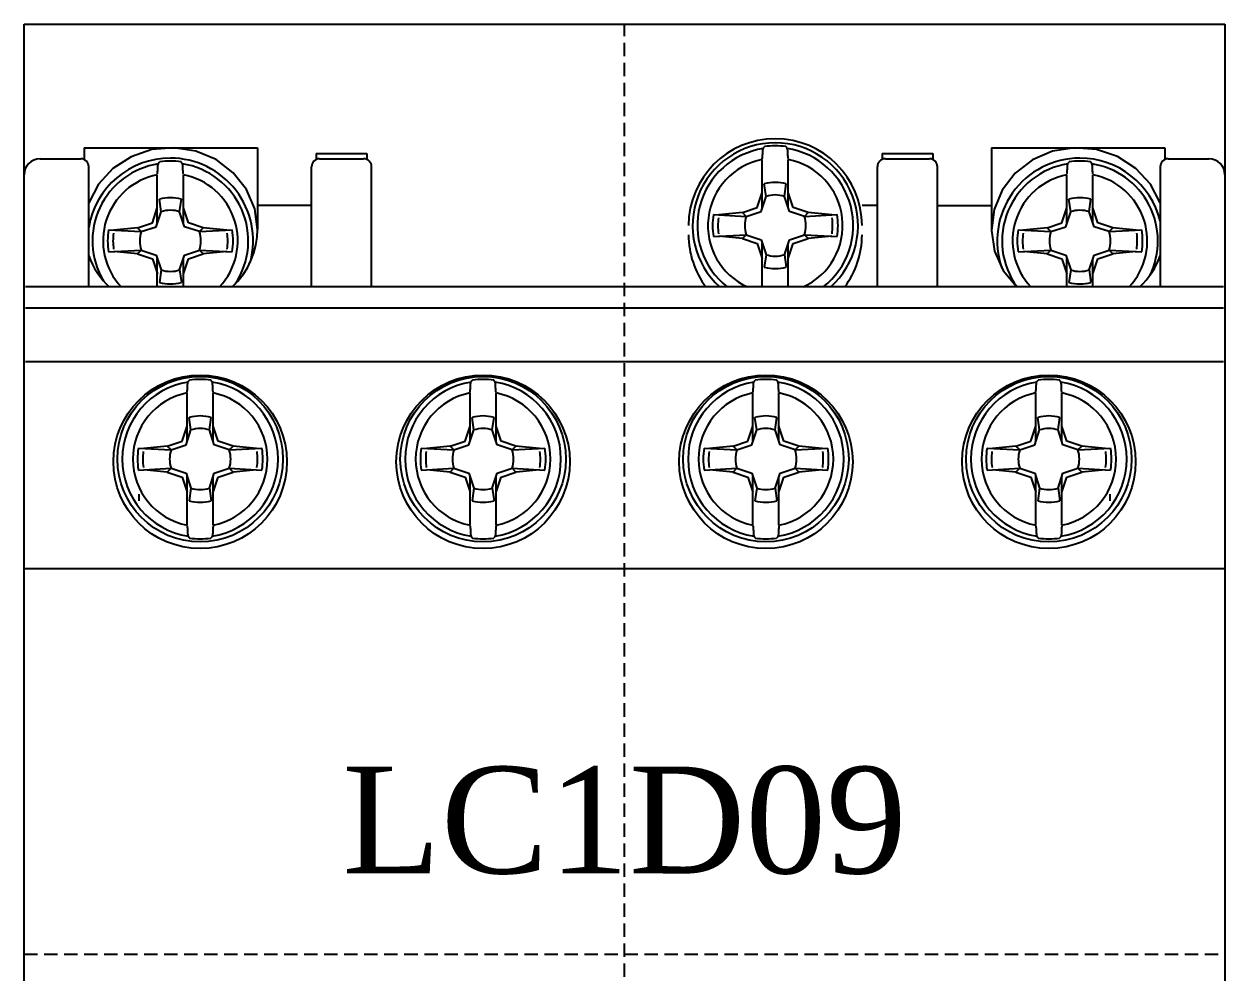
# Model space of a CAD drawing. Extents: x 0 to 45, y 0 to 70.2.
# Drawn here: x 0 to 45, y 34.65 to 70.2 of the extents above; entities that cross this region are included whole.
import ezdxf

# ---------------------------------------------------------------- set-up
doc = ezdxf.new("R2010")
doc.units = 0
doc.linetypes.add('DASHED', pattern=[0.75, 0.5, -0.25])
doc.layers.add('-15N-THT. THIẾT BỊ ĐÓNG MỞ', color=40, linetype='CONTINUOUS')
doc.styles.add('- 04.0', font='times.ttf', dxfattribs={"height": 4})

# ---------------------------------------------------------------- blocks, each defined once
blk = doc.blocks.new('06 - N - SC CTT LC1D09')
at = {"layer": '-15N-THT. THIẾT BỊ ĐÓNG MỞ'}
for p, q in [((0, -35.349945), (0, 34.849945)), ((0, 34.849945), (44.999985, 34.849945)), ((44.999985, 34.849945), (44.999985, -35.349945)), ((2.250031, 30.217224), (8.750031, 30.217224)), ((2.250031, 30.217224), (2.250031, 29.799957)), ((8.750031, 30.217224), (8.750031, 27.157226)), ((36.249995, 30.217224), (42.749985, 30.217224)), ((36.249995, 30.217224), (36.249995, 27.157226)), ((42.749985, 30.217224), (42.749985, 29.799957)), ((0.600006, 29.799957), (2.125, 29.799957)), ((10.950043, 29.999954), (10.950043, 29.799957)), ((10.950043, 29.999954), (12.850037, 29.999954)), ((11.075012, 29.799957), (12.725006, 29.799957)), ((12.850037, 29.999954), (12.850037, 29.799957)), ((27.66096, 27.955398), (27.66096, 29.777145)), ((28.637706, 27.959396), (28.637706, 29.777404)), ((32.15002, 29.999954), (32.15002, 29.799957)), ((32.15002, 29.999954), (34.049998, 29.999954)), ((32.27502, 29.799957), (33.925014, 29.799957)), ((34.049998, 29.999954), (34.049998, 29.799957)), ((42.875, 29.799957), (44.399994, 29.799957)), ((2.424988, 24.999954), (2.424988, 29.499954)), ((10.774994, 24.999954), (10.774994, 29.499954)), ((13.024994, 24.999954), (13.024994, 29.499954)), ((31.975001, 24.999954), (31.975001, 29.499954)), ((34.225001, 24.999954), (34.225001, 29.499954)), ((42.574997, 29.499954), (42.574997, 24.999954)), ((4.994965, 27.382095), (4.994965, 29.203842)), ((5.97171, 27.386093), (5.97171, 29.204101)), ((27.805046, 28.391739), (27.738302, 28.861572)), ((28.495018, 28.391723), (28.561166, 28.861702)), ((39.076569, 27.382095), (39.076569, 29.203842)), ((40.053314, 27.386093), (40.053314, 29.204117)), ((27.474373, 27.970337), (27.661009, 28.535751)), ((27.619705, 27.830253), (27.805036, 28.391723)), ((28.680326, 27.830314), (28.494995, 28.391784)), ((28.823022, 27.973022), (28.637696, 28.534477)), ((4.80838, 27.397033), (4.995016, 27.962455)), ((5.139057, 27.818428), (5.072313, 28.288261)), ((5.829041, 27.81839), (5.895191, 28.288398)), ((6.157085, 27.399742), (5.971758, 27.961197)), ((10.775029, 28.049926), (8.750067, 28.049926)), ((26.916867, 27.786293), (27.474349, 27.970306)), ((29.384514, 27.787643), (28.823048, 27.972976)), ((31.975001, 28.049957), (31.399989, 28.049957)), ((34.225001, 28.049957), (36.249995, 28.049957)), ((38.889959, 27.397026), (39.076595, 27.962448)), ((39.220625, 27.81842), (39.153881, 28.288253)), ((39.910593, 27.81842), (39.976746, 28.288421)), ((40.238628, 27.399704), (40.053299, 27.961174)), ((4.953726, 27.25695), (5.139057, 27.81842)), ((6.014374, 27.257034), (5.829044, 27.818496)), ((25.835923, 27.708984), (27.058244, 27.644928)), ((26.916881, 27.786323), (26.037287, 27.698448)), ((27.058216, 27.644943), (26.91684, 27.786323)), ((27.058239, 27.644928), (27.61969, 27.830246)), ((29.241799, 27.644935), (28.680348, 27.830261)), ((29.24177, 27.644943), (29.384473, 27.787651)), ((29.241834, 27.644958), (30.464155, 27.709015)), ((30.262794, 27.698448), (29.383201, 27.786323)), ((39.035292, 27.25695), (39.220627, 27.818428)), ((40.0959, 27.257003), (39.910568, 27.818466)), ((3.169947, 27.135666), (4.392269, 27.071609)), ((4.250904, 27.21302), (3.371319, 27.125152)), ((4.392267, 27.071663), (4.250891, 27.213035)), ((4.250896, 27.21302), (4.808378, 27.397033)), ((4.392269, 27.071647), (4.95372, 27.256973)), ((6.575807, 27.071647), (6.014355, 27.256973)), ((6.718516, 27.214348), (6.157064, 27.399673)), ((6.575811, 27.071647), (6.718526, 27.214363)), ((6.575837, 27.071632), (7.798159, 27.135688)), ((7.596788, 27.125129), (6.71721, 27.212997)), ((37.251484, 27.135673), (38.473821, 27.071609)), ((38.332458, 27.213005), (37.452865, 27.125137)), ((38.473809, 27.07164), (38.332433, 27.21302)), ((38.332442, 27.212982), (38.889938, 27.397003)), ((38.473814, 27.071617), (39.03528, 27.256942)), ((40.657404, 27.071624), (40.095924, 27.256958)), ((40.800117, 27.214332), (40.238638, 27.399673)), ((40.657373, 27.071655), (40.800077, 27.214355)), ((40.657389, 27.071632), (41.879711, 27.135688)), ((41.678364, 27.125137), (40.798786, 27.213012)), ((25.835926, 26.890899), (27.058248, 26.954963)), ((26.915549, 26.812233), (26.037317, 26.901436)), ((26.915502, 26.81224), (27.058216, 26.954956)), ((26.91552, 26.81224), (27.476972, 26.626922)), ((27.058229, 26.954941), (27.619681, 26.769615)), ((27.476967, 26.62693), (27.662298, 26.06546)), ((27.619668, 26.769623), (27.804994, 26.208175)), ((27.66096, 24.999923), (27.66096, 26.644516)), ((28.495021, 26.208145), (28.680346, 26.7696)), ((28.637706, 24.999923), (28.637706, 26.640518)), ((28.637751, 26.065445), (28.823076, 26.626892)), ((28.680328, 26.769623), (29.24178, 26.954956)), ((28.823038, 26.62693), (29.38449, 26.812256)), ((29.384473, 26.812225), (29.24177, 26.954933)), ((29.241808, 26.954933), (30.464129, 26.890869)), ((30.262773, 26.901481), (29.38454, 26.812271)), ((3.169939, 26.317581), (4.39226, 26.381637)), ((4.249563, 26.238945), (3.37133, 26.328148)), ((4.24954, 26.238945), (4.81102, 26.053604)), ((4.249554, 26.238952), (4.392258, 26.381653)), ((4.392254, 26.381653), (4.953707, 26.196327)), ((4.953714, 26.196342), (5.13904, 25.634887)), ((5.829063, 25.634842), (6.014383, 26.196281)), ((6.014351, 26.196335), (6.575803, 26.381653)), ((6.157061, 26.053634), (6.718513, 26.23896)), ((6.718525, 26.238937), (6.575822, 26.381645)), ((6.575855, 26.381614), (7.798177, 26.317558)), ((7.596807, 26.328186), (6.718575, 26.238983)), ((27.805038, 26.208198), (27.737735, 25.73851)), ((28.495003, 26.20816), (28.56171, 25.738296)), ((37.251481, 26.317581), (38.473818, 26.381637)), ((38.331098, 26.238952), (37.452865, 26.328155)), ((38.331084, 26.238945), (38.473787, 26.381645)), ((38.331096, 26.238945), (38.892548, 26.053619)), ((38.47381, 26.381653), (39.035261, 26.196327)), ((39.035242, 26.196319), (39.220573, 25.634849)), ((39.910624, 25.634857), (40.095947, 26.196304)), ((40.095898, 26.196304), (40.657351, 26.38163)), ((40.238607, 26.053611), (40.800058, 26.238937)), ((40.800077, 26.238937), (40.657364, 26.381645)), ((40.657383, 26.381637), (41.879721, 26.317573)), ((41.678347, 26.328148), (40.800116, 26.238945)), ((4.81102, 26.053634), (4.996346, 25.49218)), ((4.994965, 24.999908), (4.994965, 26.071212)), ((5.97171, 24.999908), (5.97171, 26.067215)), ((5.971773, 25.492134), (6.157099, 26.053581)), ((38.892546, 26.053604), (39.077877, 25.492141)), ((39.076569, 24.999923), (39.076569, 26.071212)), ((40.053314, 24.999923), (40.053314, 26.067215)), ((40.05332, 25.492141), (40.238644, 26.053596)), ((5.139069, 25.634872), (5.071764, 25.165184)), ((5.829027, 25.634857), (5.895729, 25.165016)), ((39.220617, 25.634887), (39.153315, 25.165207)), ((39.910582, 25.634857), (39.977289, 25.164993)), ((44.949966, 24.999923), (0.050018, 24.999923)), ((44.949966, 24.19992), (0.050018, 24.19992)), ((44.949966, 22.19992), (0.050018, 22.19992)), ((6.110968, 19.2054), (6.110968, 21.027143)), ((7.08771, 19.209395), (7.08771, 21.027406)), ((16.710974, 19.2054), (16.710974, 21.027143)), ((17.687716, 19.209395), (17.687716, 21.027406)), ((27.310976, 19.2054), (27.310976, 21.027143)), ((28.287718, 19.209395), (28.287718, 21.027406)), ((37.910966, 19.2054), (37.910966, 21.027143)), ((38.887708, 19.209395), (38.887708, 21.027406)), ((6.255001, 19.641745), (6.188255, 20.111585)), ((6.944998, 19.641741), (7.01115, 20.111745)), ((16.855007, 19.641745), (16.788261, 20.111585)), ((17.545004, 19.641741), (17.611156, 20.111745)), ((27.455009, 19.641745), (27.388263, 20.111585)), ((28.145006, 19.641741), (28.211158, 20.111745)), ((38.054999, 19.641745), (37.988253, 20.111585)), ((38.744996, 19.641741), (38.811148, 20.111745)), ((5.924326, 19.220353), (6.110963, 19.785777)), ((6.069668, 19.080282), (6.254997, 19.641744)), ((7.130326, 19.08029), (6.944997, 19.641749)), ((7.273033, 19.222996), (7.087705, 19.784455)), ((16.524332, 19.220353), (16.710969, 19.785777)), ((16.669674, 19.080282), (16.855003, 19.641744)), ((17.730332, 19.08029), (17.545003, 19.641749)), ((17.873039, 19.222996), (17.687711, 19.784455)), ((27.124334, 19.220353), (27.310971, 19.785777)), ((27.269676, 19.080282), (27.455005, 19.641744)), ((28.330334, 19.08029), (28.145005, 19.641749)), ((28.473041, 19.222996), (28.287713, 19.784455)), ((37.724324, 19.220353), (37.910961, 19.785777)), ((37.869666, 19.080282), (38.054995, 19.641744)), ((38.930324, 19.08029), (38.744995, 19.641749)), ((39.073031, 19.222996), (38.887703, 19.784455)), ((4.285885, 18.959018), (5.508218, 18.894958)), ((5.366839, 19.036336), (4.487256, 18.948464)), ((5.366837, 19.036333), (5.924327, 19.220351)), ((5.508211, 18.89496), (5.366838, 19.036332)), ((5.50821, 18.894963), (6.069669, 19.08029)), ((7.691787, 18.894957), (7.130329, 19.080286)), ((7.834495, 19.037663), (7.273036, 19.222991)), ((7.691787, 18.894956), (7.834493, 19.037663)), ((7.691793, 18.89496), (8.914127, 18.95902)), ((8.712755, 18.948466), (7.833173, 19.036337)), ((14.885891, 18.959018), (16.108224, 18.894958)), ((15.966845, 19.036336), (15.087262, 18.948464)), ((15.966843, 19.036333), (16.524333, 19.220351)), ((16.108217, 18.89496), (15.966844, 19.036332)), ((16.108216, 18.894963), (16.669675, 19.08029)), ((18.291793, 18.894957), (17.730335, 19.080286)), ((18.434501, 19.037663), (17.873042, 19.222991)), ((18.291793, 18.894956), (18.434499, 19.037663)), ((18.291799, 18.89496), (19.514133, 18.95902)), ((19.312761, 18.948466), (18.433179, 19.036337)), ((25.485893, 18.959018), (26.708226, 18.894958)), ((26.566847, 19.036336), (25.687264, 18.948464)), ((26.566845, 19.036333), (27.124335, 19.220351)), ((26.708219, 18.89496), (26.566846, 19.036332)), ((26.708218, 18.894963), (27.269677, 19.08029)), ((28.891795, 18.894957), (28.330337, 19.080286)), ((29.034503, 19.037663), (28.473044, 19.222991)), ((28.891795, 18.894956), (29.034501, 19.037663)), ((28.891801, 18.89496), (30.114135, 18.95902)), ((29.912763, 18.948466), (29.033181, 19.036337)), ((36.085883, 18.959018), (37.308216, 18.894958)), ((37.166837, 19.036336), (36.287254, 18.948464)), ((37.166835, 19.036333), (37.724325, 19.220351)), ((37.308209, 18.89496), (37.166836, 19.036332)), ((37.308208, 18.894963), (37.869667, 19.08029)), ((39.491785, 18.894957), (38.930327, 19.080286)), ((39.634493, 19.037663), (39.073034, 19.222991)), ((39.491785, 18.894956), (39.634491, 19.037663)), ((39.491791, 18.89496), (40.714125, 18.95902)), ((40.512753, 18.948466), (39.633171, 19.036337)), ((4.285884, 18.140906), (5.508218, 18.204966)), ((5.365499, 18.062253), (4.487265, 18.151458)), ((5.365498, 18.062247), (5.926961, 17.876917)), ((5.365501, 18.062249), (5.50821, 18.204957)), ((5.508208, 18.204954), (6.069667, 18.019625)), ((6.069669, 18.019629), (6.254995, 17.458177)), ((6.945, 17.458173), (7.130325, 18.019624)), ((7.130328, 18.019629), (7.691789, 18.204958)), ((7.273033, 17.876931), (7.834493, 18.062261)), ((7.834494, 18.062249), (7.691785, 18.204958)), ((7.691792, 18.204969), (8.914126, 18.140909)), ((8.712747, 18.151459), (7.834513, 18.062255)), ((14.88589, 18.140906), (16.108224, 18.204966)), ((15.965505, 18.062253), (15.087271, 18.151458)), ((15.965504, 18.062247), (16.526967, 17.876917)), ((15.965507, 18.062249), (16.108216, 18.204957)), ((16.108214, 18.204954), (16.669673, 18.019625)), ((16.669675, 18.019629), (16.855001, 17.458177)), ((17.545006, 17.458173), (17.730331, 18.019624)), ((17.730334, 18.019629), (18.291795, 18.204958)), ((17.873039, 17.876931), (18.434499, 18.062261)), ((18.4345, 18.062249), (18.291791, 18.204958)), ((18.291798, 18.204969), (19.514132, 18.140909)), ((19.312753, 18.151459), (18.434519, 18.062255)), ((25.485892, 18.140906), (26.708226, 18.204966)), ((26.565507, 18.062253), (25.687273, 18.151458)), ((26.565506, 18.062247), (27.126969, 17.876917)), ((26.565509, 18.062249), (26.708218, 18.204957)), ((26.708216, 18.204954), (27.269675, 18.019625)), ((27.269677, 18.019629), (27.455003, 17.458177)), ((28.145008, 17.458173), (28.330333, 18.019624)), ((28.330336, 18.019629), (28.891797, 18.204958)), ((28.473041, 17.876931), (29.034501, 18.062261)), ((29.034502, 18.062249), (28.891793, 18.204958)), ((28.8918, 18.204969), (30.114134, 18.140909)), ((29.912755, 18.151459), (29.034521, 18.062255)), ((36.085882, 18.140906), (37.308216, 18.204966)), ((37.165497, 18.062253), (36.287263, 18.151458)), ((37.165496, 18.062247), (37.726959, 17.876917)), ((37.165499, 18.062249), (37.308208, 18.204957)), ((37.308206, 18.204954), (37.869665, 18.019625)), ((37.869667, 18.019629), (38.054993, 17.458177)), ((38.744998, 17.458173), (38.930323, 18.019624)), ((38.930326, 18.019629), (39.491787, 18.204958)), ((39.073031, 17.876931), (39.634491, 18.062261)), ((39.634492, 18.062249), (39.491783, 18.204958)), ((39.49179, 18.204969), (40.714124, 18.140909)), ((40.512745, 18.151459), (39.634511, 18.062255)), ((5.926962, 17.876921), (6.112289, 17.315464)), ((6.110968, 16.072769), (6.110968, 17.894516)), ((7.08771, 16.072509), (7.08771, 17.890518)), ((7.08771, 17.31546), (7.273035, 17.876914)), ((16.526968, 17.876921), (16.712295, 17.315464)), ((16.710974, 16.072769), (16.710974, 17.894516)), ((17.687716, 16.072509), (17.687716, 17.890518)), ((17.687716, 17.31546), (17.873041, 17.876914)), ((27.12697, 17.876921), (27.312297, 17.315464)), ((27.310976, 16.072769), (27.310976, 17.894516)), ((28.287718, 16.072509), (28.287718, 17.890518)), ((28.287718, 17.31546), (28.473043, 17.876914)), ((37.72696, 17.876921), (37.912287, 17.315464)), ((37.910966, 16.072769), (37.910966, 17.894516)), ((38.887708, 16.072509), (38.887708, 17.890518)), ((38.887708, 17.31546), (39.073033, 17.876914)), ((4.300018, 17.232666), (4.300018, 16.987106)), ((6.255001, 17.458181), (6.187697, 16.988491)), ((6.944999, 17.45818), (7.011703, 16.988328)), ((16.855007, 17.458181), (16.787703, 16.988491)), ((17.545005, 17.45818), (17.611709, 16.988328)), ((27.455009, 17.458181), (27.387705, 16.988491)), ((28.145007, 17.45818), (28.211711, 16.988328)), ((38.054999, 17.458181), (37.987695, 16.988491)), ((38.744997, 17.45818), (38.811701, 16.988328)), ((40.699982, 16.987106), (40.699982, 17.232666)), ((0, 14.449951), (44.999985, 14.449951))]:
    blk.add_line(p, q, dxfattribs=at)
at = {"layer": '-15N-THT. THIẾT BỊ ĐÓNG MỞ', "color": 6, "linetype": 'DASHED'}
for p, q in [((22.499992, -35.349945), (22.499992, 34.849945)), ((0, 0), (44.999985, 0))]:
    blk.add_line(p, q, dxfattribs=at)
at = {"layer": '-15N-THT. THIẾT BỊ ĐÓNG MỞ'}
for points in [[(8.750031, 27.157226), (8.644416, 27.930975), (8.334435, 28.654435), (7.840236, 29.280586), (7.193938, 29.768731), (6.437546, 30.087145), (5.620222, 30.215132), (4.795086, 30.144375), (4.015767, 29.879471), (3.332916, 29.437638), (2.790914, 28.847593), (2.424988, 28.147684)], [(27.663225, 29.805434), (27.665905, 29.833614), (27.668818, 29.861745), (27.671768, 29.889888), (27.67456, 29.918105), (27.676996, 29.946455), (27.678881, 29.974999), (27.680018, 30.003799), (27.680343, 30.027091), (27.680469, 30.050458), (27.680807, 30.073772), (27.681766, 30.096905), (27.683756, 30.11973), (27.687186, 30.142119), (27.692467, 30.163942), (27.700007, 30.185074), (27.704641, 30.195153), (27.709857, 30.205024), (27.715595, 30.214677), (27.721795, 30.224102), (27.728397, 30.233287), (27.735341, 30.242224), (27.742565, 30.250901), (27.75001, 30.259308)], [(28.635719, 29.805663), (28.633267, 29.833813), (28.63056, 29.861914), (28.627793, 29.890027), (28.62516, 29.918212), (28.622855, 29.946529), (28.621072, 29.975038), (28.620006, 30.003799), (28.619714, 30.027093), (28.619604, 30.050461), (28.619268, 30.073775), (28.6183, 30.096908), (28.616296, 30.119732), (28.612849, 30.14212), (28.607552, 30.163943), (28.600001, 30.185074), (28.595366, 30.195153), (28.590151, 30.205024), (28.584415, 30.214677), (28.578218, 30.224102), (28.571619, 30.233287), (28.56468, 30.242224), (28.557458, 30.250901), (28.550014, 30.259308)], [(42.574997, 28.147767), (42.207061, 28.850488), (41.661663, 29.442208), (40.974557, 29.884136), (40.190785, 30.147303), (39.361729, 30.214456), (38.541736, 30.081193), (37.784561, 29.756251), (37.139839, 29.26093), (36.649837, 28.627702), (36.346675, 27.898077), (36.250227, 27.119886), (36.366816, 26.344143), (36.688799, 25.621701), (37.195068, 24.99992)], [(4.997215, 29.232131), (4.999894, 29.260311), (5.002807, 29.288442), (5.005758, 29.316585), (5.008549, 29.344801), (5.010985, 29.373151), (5.01287, 29.401696), (5.014008, 29.430496), (5.014332, 29.453788), (5.014458, 29.477155), (5.014796, 29.500469), (5.015755, 29.523602), (5.017745, 29.546427), (5.021176, 29.568815), (5.026456, 29.590639), (5.033997, 29.61177), (5.03863, 29.621849), (5.043846, 29.631721), (5.049585, 29.641374), (5.055785, 29.650799), (5.062387, 29.659984), (5.06933, 29.668921), (5.076555, 29.677598), (5.084, 29.686004)], [(5.969708, 29.23236), (5.967256, 29.260509), (5.96455, 29.288611), (5.961783, 29.316724), (5.95915, 29.344908), (5.956845, 29.373225), (5.955061, 29.401734), (5.953995, 29.430496), (5.953704, 29.45379), (5.953593, 29.477158), (5.953258, 29.500472), (5.95229, 29.523605), (5.950286, 29.546429), (5.946838, 29.568816), (5.941542, 29.590639), (5.93399, 29.61177), (5.929355, 29.621849), (5.92414, 29.631721), (5.918404, 29.641374), (5.912207, 29.650799), (5.905608, 29.659984), (5.898668, 29.668921), (5.891447, 29.677598), (5.884003, 29.686004)], [(39.078819, 29.232131), (39.081498, 29.260311), (39.084411, 29.288442), (39.087362, 29.316585), (39.090153, 29.344801), (39.092589, 29.373151), (39.094474, 29.401696), (39.095612, 29.430496), (39.095937, 29.453788), (39.096065, 29.477155), (39.096405, 29.500469), (39.097367, 29.523602), (39.09936, 29.546427), (39.102792, 29.568815), (39.108075, 29.590639), (39.115616, 29.61177), (39.120249, 29.621849), (39.125463, 29.631721), (39.131199, 29.641374), (39.137397, 29.650799), (39.143996, 29.659984), (39.150937, 29.668921), (39.158159, 29.677598), (39.165604, 29.686004)], [(40.051312, 29.23236), (40.04886, 29.260509), (40.046154, 29.288611), (40.043387, 29.316724), (40.040754, 29.344908), (40.038449, 29.373225), (40.036665, 29.401734), (40.035599, 29.430496), (40.035309, 29.45379), (40.0352, 29.477158), (40.034866, 29.500472), (40.033902, 29.523605), (40.0319, 29.546429), (40.028455, 29.568816), (40.02316, 29.590639), (40.01561, 29.61177), (40.010974, 29.621849), (40.005757, 29.631721), (40.000018, 29.641374), (39.993818, 29.650799), (39.987217, 29.659984), (39.980275, 29.668921), (39.973051, 29.677598), (39.965607, 29.686004)], [(7.804945, 24.999918), (8.017666, 25.222139), (8.206323, 25.462855), (8.369114, 25.719766), (8.504483, 25.990416), (8.611136, 26.272218), (8.688053, 26.562479), (8.734499, 26.858424), (8.750031, 27.157225)], [(2.424988, 26.166769), (2.489423, 26.004566), (2.563501, 25.846054), (2.646984, 25.691743), (2.739605, 25.542125), (2.841067, 25.39768), (2.951045, 25.25887), (3.069188, 25.126141), (3.195117, 24.999917)], [(41.804899, 24.999918), (41.93082, 25.126134), (42.048956, 25.258854), (42.158929, 25.397653), (42.260386, 25.542088), (42.353004, 25.691695), (42.436485, 25.845995), (42.510561, 26.004494), (42.574997, 26.166685)], [(6.113218, 21.05543), (6.115897, 21.083609), (6.118809, 21.11174), (6.121758, 21.139884), (6.124549, 21.168101), (6.126985, 21.196451), (6.128869, 21.224997), (6.130006, 21.253797), (6.130331, 21.277089), (6.130458, 21.300456), (6.130798, 21.32377), (6.131759, 21.346904), (6.133751, 21.369729), (6.137183, 21.392117), (6.142465, 21.413941), (6.150006, 21.435072), (6.154639, 21.44515), (6.159855, 21.455021), (6.165593, 21.464674), (6.171792, 21.474098), (6.178394, 21.483283), (6.185337, 21.492219), (6.192561, 21.500896), (6.200006, 21.509304)], [(7.085708, 21.055665), (7.083258, 21.083815), (7.080553, 21.111916), (7.077788, 21.140029), (7.075157, 21.168213), (7.072854, 21.196529), (7.071072, 21.225037), (7.070006, 21.253797), (7.069715, 21.277092), (7.069605, 21.30046), (7.069269, 21.323775), (7.068303, 21.346908), (7.066299, 21.369732), (7.062853, 21.392119), (7.057557, 21.413942), (7.050006, 21.435072), (7.04537, 21.44515), (7.040153, 21.455021), (7.034415, 21.464673), (7.028216, 21.474098), (7.021616, 21.483283), (7.014674, 21.492219), (7.007451, 21.500896), (7.000006, 21.509304)], [(16.713224, 21.05543), (16.715903, 21.083609), (16.718815, 21.11174), (16.721764, 21.139884), (16.724555, 21.168101), (16.726991, 21.196451), (16.728875, 21.224997), (16.730012, 21.253797), (16.730337, 21.277089), (16.730464, 21.300456), (16.730804, 21.32377), (16.731765, 21.346904), (16.733757, 21.369729), (16.737189, 21.392117), (16.742471, 21.413941), (16.750012, 21.435072), (16.754645, 21.44515), (16.759861, 21.455021), (16.765599, 21.464674), (16.771798, 21.474098), (16.7784, 21.483283), (16.785343, 21.492219), (16.792567, 21.500896), (16.800012, 21.509304)], [(17.685714, 21.055665), (17.683264, 21.083815), (17.680559, 21.111916), (17.677794, 21.140029), (17.675163, 21.168213), (17.67286, 21.196529), (17.671078, 21.225037), (17.670012, 21.253797), (17.669721, 21.277092), (17.669611, 21.30046), (17.669275, 21.323775), (17.668309, 21.346908), (17.666305, 21.369732), (17.662859, 21.392119), (17.657563, 21.413942), (17.650012, 21.435072), (17.645376, 21.44515), (17.640159, 21.455021), (17.634421, 21.464673), (17.628222, 21.474098), (17.621622, 21.483283), (17.61468, 21.492219), (17.607457, 21.500896), (17.600012, 21.509304)], [(27.313226, 21.05543), (27.315905, 21.083609), (27.318817, 21.11174), (27.321766, 21.139884), (27.324557, 21.168101), (27.326993, 21.196451), (27.328877, 21.224997), (27.330014, 21.253797), (27.330339, 21.277089), (27.330466, 21.300456), (27.330806, 21.32377), (27.331767, 21.346904), (27.333759, 21.369729), (27.337191, 21.392117), (27.342473, 21.413941), (27.350014, 21.435072), (27.354647, 21.44515), (27.359863, 21.455021), (27.365601, 21.464674), (27.3718, 21.474098), (27.378402, 21.483283), (27.385345, 21.492219), (27.392569, 21.500896), (27.400014, 21.509304)], [(28.285716, 21.055665), (28.283266, 21.083815), (28.280561, 21.111916), (28.277796, 21.140029), (28.275165, 21.168213), (28.272862, 21.196529), (28.27108, 21.225037), (28.270014, 21.253797), (28.269723, 21.277092), (28.269613, 21.30046), (28.269277, 21.323775), (28.268311, 21.346908), (28.266307, 21.369732), (28.262861, 21.392119), (28.257565, 21.413942), (28.250014, 21.435072), (28.245378, 21.44515), (28.240161, 21.455021), (28.234423, 21.464673), (28.228224, 21.474098), (28.221624, 21.483283), (28.214682, 21.492219), (28.207459, 21.500896), (28.200014, 21.509304)], [(37.913216, 21.05543), (37.915895, 21.083609), (37.918807, 21.11174), (37.921756, 21.139884), (37.924547, 21.168101), (37.926983, 21.196451), (37.928867, 21.224997), (37.930004, 21.253797), (37.930329, 21.277089), (37.930456, 21.300456), (37.930796, 21.32377), (37.931757, 21.346904), (37.933749, 21.369729), (37.937181, 21.392117), (37.942463, 21.413941), (37.950004, 21.435072), (37.954637, 21.44515), (37.959853, 21.455021), (37.965591, 21.464674), (37.97179, 21.474098), (37.978392, 21.483283), (37.985335, 21.492219), (37.992559, 21.500896), (38.000004, 21.509304)], [(38.885706, 21.055665), (38.883256, 21.083815), (38.880551, 21.111916), (38.877786, 21.140029), (38.875155, 21.168213), (38.872852, 21.196529), (38.87107, 21.225037), (38.870004, 21.253797), (38.869713, 21.277092), (38.869603, 21.30046), (38.869267, 21.323775), (38.868301, 21.346908), (38.866297, 21.369732), (38.862851, 21.392119), (38.857555, 21.413942), (38.850004, 21.435072), (38.845368, 21.44515), (38.840151, 21.455021), (38.834413, 21.464673), (38.828214, 21.474098), (38.821614, 21.483283), (38.814672, 21.492219), (38.807449, 21.500896), (38.800004, 21.509304)], [(6.113218, 16.04448), (6.115897, 16.016301), (6.118809, 15.98817), (6.121758, 15.960027), (6.124549, 15.931811), (6.126985, 15.90346), (6.128869, 15.874915), (6.130006, 15.846115), (6.130331, 15.822823), (6.130458, 15.799456), (6.130798, 15.776142), (6.131759, 15.753008), (6.133751, 15.730183), (6.137183, 15.707795), (6.142465, 15.685971), (6.150006, 15.66484), (6.154639, 15.654762), (6.159855, 15.644891), (6.165593, 15.635238), (6.171792, 15.625813), (6.178394, 15.616628), (6.185337, 15.607691), (6.192561, 15.599014), (6.200006, 15.590606)], [(7.085708, 16.04425), (7.083258, 16.0161), (7.080553, 15.987998), (7.077788, 15.959885), (7.075157, 15.9317), (7.072854, 15.903384), (7.071072, 15.874875), (7.070006, 15.846115), (7.069715, 15.82282), (7.069605, 15.799452), (7.069269, 15.776137), (7.068303, 15.753004), (7.066299, 15.73018), (7.062853, 15.707793), (7.057557, 15.685971), (7.050006, 15.66484), (7.04537, 15.654762), (7.040153, 15.644891), (7.034415, 15.635238), (7.028216, 15.625814), (7.021616, 15.616628), (7.014674, 15.607691), (7.007451, 15.599014), (7.000006, 15.590606)], [(16.713224, 16.04448), (16.715903, 16.016301), (16.718815, 15.98817), (16.721764, 15.960027), (16.724555, 15.931811), (16.726991, 15.90346), (16.728875, 15.874915), (16.730012, 15.846115), (16.730337, 15.822823), (16.730464, 15.799456), (16.730804, 15.776142), (16.731765, 15.753008), (16.733757, 15.730183), (16.737189, 15.707795), (16.742471, 15.685971), (16.750012, 15.66484), (16.754645, 15.654762), (16.759861, 15.644891), (16.765599, 15.635238), (16.771798, 15.625813), (16.7784, 15.616628), (16.785343, 15.607691), (16.792567, 15.599014), (16.800012, 15.590606)], [(17.685714, 16.04425), (17.683264, 16.0161), (17.680559, 15.987998), (17.677794, 15.959885), (17.675163, 15.9317), (17.67286, 15.903384), (17.671078, 15.874875), (17.670012, 15.846115), (17.669721, 15.82282), (17.669611, 15.799452), (17.669275, 15.776137), (17.668309, 15.753004), (17.666305, 15.73018), (17.662859, 15.707793), (17.657563, 15.685971), (17.650012, 15.66484), (17.645376, 15.654762), (17.640159, 15.644891), (17.634421, 15.635238), (17.628222, 15.625814), (17.621622, 15.616628), (17.61468, 15.607691), (17.607457, 15.599014), (17.600012, 15.590606)], [(27.313226, 16.04448), (27.315905, 16.016301), (27.318817, 15.98817), (27.321766, 15.960027), (27.324557, 15.931811), (27.326993, 15.90346), (27.328877, 15.874915), (27.330014, 15.846115), (27.330339, 15.822823), (27.330466, 15.799456), (27.330806, 15.776142), (27.331767, 15.753008), (27.333759, 15.730183), (27.337191, 15.707795), (27.342473, 15.685971), (27.350014, 15.66484), (27.354647, 15.654762), (27.359863, 15.644891), (27.365601, 15.635238), (27.3718, 15.625813), (27.378402, 15.616628), (27.385345, 15.607691), (27.392569, 15.599014), (27.400014, 15.590606)], [(28.285716, 16.04425), (28.283266, 16.0161), (28.280561, 15.987998), (28.277796, 15.959885), (28.275165, 15.9317), (28.272862, 15.903384), (28.27108, 15.874875), (28.270014, 15.846115), (28.269723, 15.82282), (28.269613, 15.799452), (28.269277, 15.776137), (28.268311, 15.753004), (28.266307, 15.73018), (28.262861, 15.707793), (28.257565, 15.685971), (28.250014, 15.66484), (28.245378, 15.654762), (28.240161, 15.644891), (28.234423, 15.635238), (28.228224, 15.625814), (28.221624, 15.616628), (28.214682, 15.607691), (28.207459, 15.599014), (28.200014, 15.590606)], [(37.913216, 16.04448), (37.915895, 16.016301), (37.918807, 15.98817), (37.921756, 15.960027), (37.924547, 15.931811), (37.926983, 15.90346), (37.928867, 15.874915), (37.930004, 15.846115), (37.930329, 15.822823), (37.930456, 15.799456), (37.930796, 15.776142), (37.931757, 15.753008), (37.933749, 15.730183), (37.937181, 15.707795), (37.942463, 15.685971), (37.950004, 15.66484), (37.954637, 15.654762), (37.959853, 15.644891), (37.965591, 15.635238), (37.97179, 15.625813), (37.978392, 15.616628), (37.985335, 15.607691), (37.992559, 15.599014), (38.000004, 15.590606)], [(38.885706, 16.04425), (38.883256, 16.0161), (38.880551, 15.987998), (38.877786, 15.959885), (38.875155, 15.9317), (38.872852, 15.903384), (38.87107, 15.874875), (38.870004, 15.846115), (38.869713, 15.82282), (38.869603, 15.799452), (38.869267, 15.776137), (38.868301, 15.753004), (38.866297, 15.73018), (38.862851, 15.707793), (38.857555, 15.685971), (38.850004, 15.66484), (38.845368, 15.654762), (38.840151, 15.644891), (38.834413, 15.635238), (38.828214, 15.625814), (38.821614, 15.616628), (38.814672, 15.607691), (38.807449, 15.599014), (38.800004, 15.590606)]]:
    blk.add_lwpolyline(points, dxfattribs=at)
for centre, radius in [((6.600006, 18.449936), 3.249997), ((6.600006, 18.549957), 3.099996), ((17.199997, 18.449936), 3.249997), ((17.200012, 18.549957), 3.099996), ((27.799998, 18.449936), 3.249997), ((27.800014, 18.549957), 3.099996), ((38.399989, 18.449936), 3.249997), ((38.400004, 18.549957), 3.099996)]:
    blk.add_circle(centre, radius, dxfattribs=at)
for centre, radius, start, end in [((28.149989, 27.299957), 3.249997, 0.000036, 179.999964), ((28.15002, 27.299957), 3.099994, 89.999982, 227.897676), ((28.15002, 27.299957), 2.919997, 98.865076, 231.969671), ((28.15002, 27.299957), 2.986259, 82.30225, 97.697714), ((28.15002, 27.299957), 3.099994, 312.102298, 89.999937), ((28.15002, 27.299957), 2.919997, 308.03033, 81.134844), ((0.600006, 29.199951), 0.599999, 89.999982, 179.999964), ((2.125, 29.499954), 0.3, 0, 89.999982), ((5.483994, 26.726654), 3.099994, 89.999982, 170.671729), ((5.483994, 26.726654), 2.986259, 82.30225, 97.697714), ((5.483994, 26.726654), 3.099994, 345.365619, 89.999937), ((11.075012, 29.499954), 0.3, 89.999982, 179.999964), ((12.725006, 29.499954), 0.3, 0, 89.999982), ((28.15002, 27.299957), 2.524997, 101.167505, 245.630979), ((28.15002, 27.299957), 2.524997, 294.36905, 78.863287), ((32.27502, 29.499954), 0.3, 89.999982, 179.999964), ((33.925014, 29.499954), 0.3, 0, 89.999982), ((39.565613, 26.726654), 3.099994, 89.999982, 199.198588), ((39.565613, 26.726654), 2.986259, 82.30225, 97.697714), ((39.565613, 26.726654), 3.099994, 13.886703, 89.999927), ((42.875, 29.499954), 0.3, 89.999982, 179.999964), ((44.399994, 29.199951), 0.599999, 0, 89.999982), ((5.483994, 26.726654), 2.919997, 98.865076, 210.929519), ((5.483994, 26.726654), 2.919997, 326.387775, 81.134844), ((39.565613, 26.726654), 2.919997, 98.865076, 216.252696), ((39.565613, 26.726654), 2.919997, 333.558271, 81.134844), ((5.483994, 26.726654), 2.524997, 101.167505, 223.145668), ((5.483994, 26.726654), 2.524997, 316.854306, 78.863287), ((28.15002, 27.299957), 1.614997, 75.251363, 104.77084), ((39.565613, 26.726654), 2.524997, 101.167505, 223.145668), ((39.565613, 26.726654), 2.524997, 316.854306, 78.863287), ((28.15002, 27.299957), 1.144999, 72.463717, 107.536301), ((5.483994, 26.726654), 1.614997, 75.251363, 104.77084), ((39.565613, 26.726654), 1.614997, 75.251363, 104.77084), ((5.483994, 26.726654), 1.144999, 72.463717, 107.536301), ((28.15002, 27.299957), 2.349997, 169.975487, 190.024332), ((28.15002, 27.299957), 2.149997, 172.274802, 188.257936), ((28.15002, 27.299957), 1.144999, 162.463645, 197.536229), ((28.15002, 27.299957), 1.144999, 342.463745, 17.536329), ((28.15002, 27.299957), 2.149997, 351.742065, 7.7252), ((28.15002, 27.299957), 2.349997, 349.975669, 10.024515), ((39.565613, 26.726654), 1.144999, 72.463717, 107.536301), ((5.483994, 26.726654), 2.349997, 169.975487, 190.024332), ((5.483994, 26.726654), 2.149997, 172.274802, 188.257936), ((5.483994, 26.726654), 1.144999, 162.463645, 197.536229), ((5.483994, 26.726654), 1.144999, 342.463745, 17.536329), ((5.483994, 26.726654), 2.149997, 351.742065, 7.7252), ((5.483994, 26.726654), 2.349997, 349.975669, 10.024515), ((39.565613, 26.726654), 2.349997, 169.975487, 190.024332), ((39.565613, 26.726654), 2.149997, 172.274802, 188.257936), ((39.565613, 26.726654), 1.144999, 162.463645, 197.536229), ((39.565613, 26.726654), 1.144999, 342.463745, 17.536329), ((39.565613, 26.726654), 2.149997, 351.742065, 7.7252), ((39.565613, 26.726654), 2.349997, 349.975669, 10.024515), ((28.149989, 26.949951), 3.249997, 179.999964, 216.870582), ((28.149989, 26.949951), 3.249997, 323.129365, 359.999928), ((28.15002, 27.299957), 1.144999, 252.463709, 287.536293), ((28.15002, 27.299957), 1.614997, 255.208625, 284.768973), ((5.483994, 26.726654), 1.144999, 252.463709, 287.536293), ((39.565613, 26.726654), 1.144999, 252.463709, 287.536293), ((5.483994, 26.726654), 1.614997, 255.208625, 284.768973), ((39.565613, 26.726654), 1.614997, 255.208625, 284.768973), ((6.600006, 18.549957), 2.919999, 98.865076, 261.134852), ((6.600006, 18.549957), 2.98626, 82.30225, 97.697714), ((6.600006, 18.549957), 2.919999, 278.865176, 81.134844), ((17.200012, 18.549957), 2.919999, 98.865076, 261.134852), ((17.200012, 18.549957), 2.98626, 82.30225, 97.697714), ((17.200012, 18.549957), 2.919999, 278.865176, 81.134844), ((27.800014, 18.549957), 2.919999, 98.865076, 261.134852), ((27.800014, 18.549957), 2.98626, 82.30225, 97.697714), ((27.800014, 18.549957), 2.919999, 278.865176, 81.134844), ((38.400004, 18.549957), 2.919999, 98.865076, 261.134852), ((38.400004, 18.549957), 2.98626, 82.30225, 97.697714), ((38.400004, 18.549957), 2.919999, 278.865176, 81.134844), ((6.600006, 18.549957), 2.524999, 101.167505, 258.832423), ((6.600006, 18.549957), 2.524999, 281.136733, 78.863287), ((17.200012, 18.549957), 2.524999, 101.167505, 258.832423), ((17.200012, 18.549957), 2.524999, 281.136733, 78.863287), ((27.800014, 18.549957), 2.524999, 101.167505, 258.832423), ((27.800014, 18.549957), 2.524999, 281.136733, 78.863287), ((38.400004, 18.549957), 2.524999, 101.167505, 258.832423), ((38.400004, 18.549957), 2.524999, 281.136733, 78.863287), ((6.600006, 18.549957), 1.614999, 75.251363, 104.77084), ((17.200012, 18.549957), 1.614999, 75.251363, 104.77084), ((27.800014, 18.549957), 1.614999, 75.251363, 104.77084), ((38.400004, 18.549957), 1.614999, 75.251363, 104.77084), ((6.600006, 18.549957), 1.145, 89.999982, 107.536301), ((6.600006, 18.549957), 1.145, 72.463717, 89.999982), ((17.200012, 18.549957), 1.145, 89.999982, 107.536301), ((17.200012, 18.549957), 1.145, 72.463717, 89.999982), ((27.800014, 18.549957), 1.145, 89.999982, 107.536301), ((27.800014, 18.549957), 1.145, 72.463717, 89.999982), ((38.400004, 18.549957), 1.145, 89.999982, 107.536301), ((38.400004, 18.549957), 1.145, 72.463717, 89.999982), ((6.600006, 18.549957), 2.349998, 169.975487, 190.024332), ((6.600006, 18.549957), 2.349998, 349.975669, 10.024515), ((17.200012, 18.549957), 2.349998, 169.975487, 190.024332), ((17.200012, 18.549957), 2.349998, 349.975669, 10.024515), ((27.800014, 18.549957), 2.349998, 169.975487, 190.024332), ((27.800014, 18.549957), 2.349998, 349.975669, 10.024515), ((38.400004, 18.549957), 2.349998, 169.975487, 190.024332), ((38.400004, 18.549957), 2.349998, 349.975669, 10.024515), ((6.600006, 18.549957), 2.149999, 172.274802, 188.257936), ((6.600006, 18.549957), 1.145, 162.463645, 197.536229), ((6.600006, 18.549957), 1.145, 342.463745, 17.536329), ((6.600006, 18.549957), 2.149999, 351.742065, 7.7252), ((17.200012, 18.549957), 2.149999, 172.274802, 188.257936), ((17.200012, 18.549957), 1.145, 162.463645, 197.536229), ((17.200012, 18.549957), 1.145, 342.463745, 17.536329), ((17.200012, 18.549957), 2.149999, 351.742065, 7.7252), ((27.800014, 18.549957), 2.149999, 172.274802, 188.257936), ((27.800014, 18.549957), 1.145, 162.463645, 197.536229), ((27.800014, 18.549957), 1.145, 342.463745, 17.536329), ((27.800014, 18.549957), 2.149999, 351.742065, 7.7252), ((38.400004, 18.549957), 2.149999, 172.274802, 188.257936), ((38.400004, 18.549957), 1.145, 162.463645, 197.536229), ((38.400004, 18.549957), 1.145, 342.463745, 17.536329), ((38.400004, 18.549957), 2.149999, 351.742065, 7.7252), ((6.600006, 18.549957), 1.145, 252.463709, 287.536293), ((17.200012, 18.549957), 1.145, 252.463709, 287.536293), ((27.800014, 18.549957), 1.145, 252.463709, 287.536293), ((38.400004, 18.549957), 1.145, 252.463709, 287.536293), ((6.600006, 18.549957), 1.614999, 255.208625, 284.768973), ((17.200012, 18.549957), 1.614999, 255.208625, 284.768973), ((27.800014, 18.549957), 1.614999, 255.208625, 284.768973), ((38.400004, 18.549957), 1.614999, 255.208625, 284.768973), ((6.600006, 18.549957), 2.98626, 262.302296, 277.69776), ((17.200012, 18.549957), 2.98626, 262.302296, 277.69776), ((27.800014, 18.549957), 2.98626, 262.302296, 277.69776), ((38.400004, 18.549957), 2.98626, 262.302296, 277.69776)]:
    blk.add_arc(centre, radius, start, end, dxfattribs=at)
at = {"layer": '-15N-THT. THIẾT BỊ ĐÓNG MỞ', "color": 3, "insert": (22.499992, 5), "char_height": 4, "width": 17.18249766, "attachment_point": 5, "style": '- 04.0'}
blk.add_mtext('LC1D09', dxfattribs=at)

msp = doc.modelspace()

# ---------------------------------------------------------------- block references
msp.add_blockref('06 - N - SC CTT LC1D09', (0, 35.349945))

doc.saveas('drawing.dxf')
